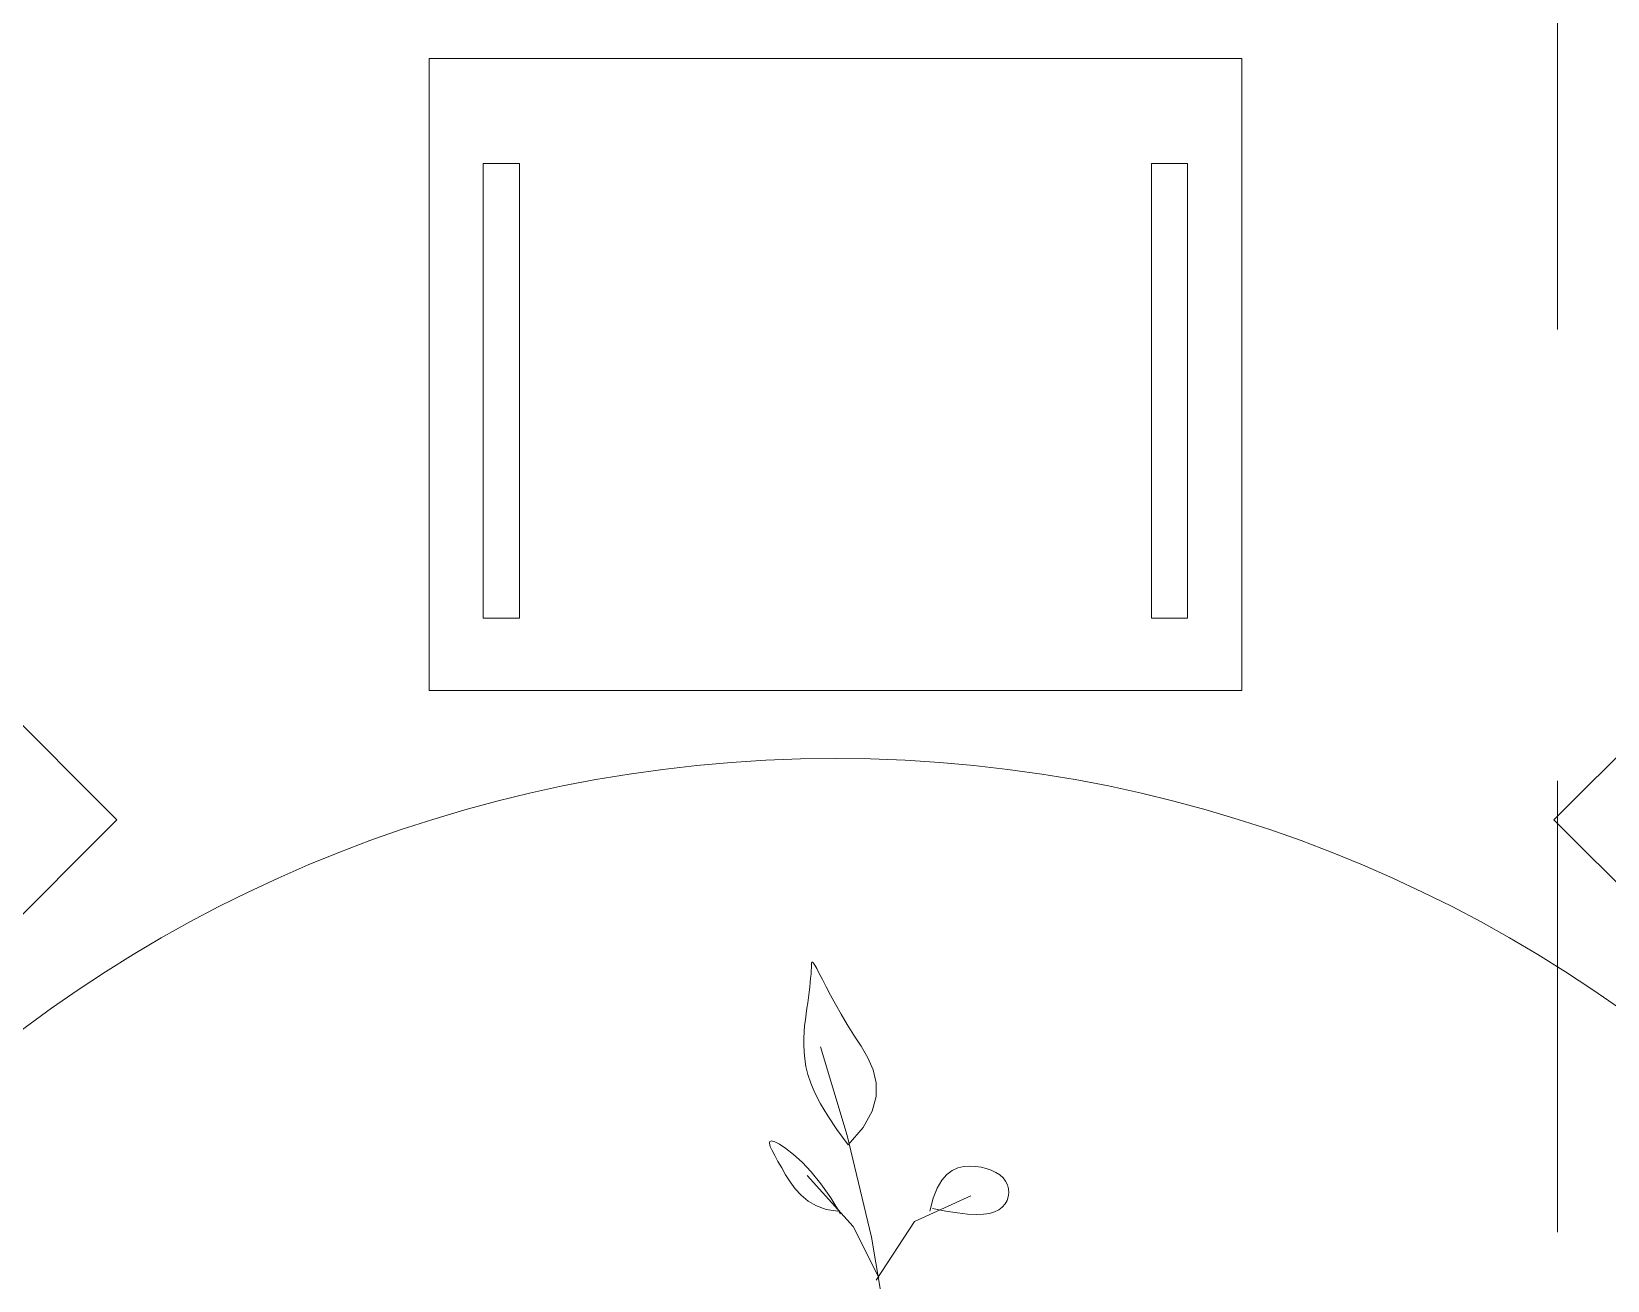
# Model space of a CAD drawing. Header units: centimetres. Extents: x -26724 to 60145, y -23645 to 6771.
# Drawn here: x -14928.1 to -14840.8, y 2036.2 to 2105.4 of the extents above; entities that cross this region are included whole.
import ezdxf

# ---------------------------------------------------------------- set-up
doc = ezdxf.new("R2010")
doc.units = ezdxf.units.CM
for name, pattern in [('AUSGEZOGEN', [0]), ('DALEKOVOD_VN', [5, 2.5, -2.5]), ('PUNKT2_S9', [0.35, 0.15, -0.1, 0, -0.1])]:
    doc.linetypes.add(name, pattern=pattern)
doc.layers.add('3.IZGLED 2', color=7, linetype='Continuous', lineweight=9, true_color=0x4a4a4a)
doc.layers.add('Moebel', color=252, linetype='PUNKT2_S9', lineweight=13)

# ---------------------------------------------------------------- blocks, each defined once
blk = doc.blocks.new('ggggt')
at = {"layer": 'Moebel', "color": 91, "linetype": 'AUSGEZOGEN', "lineweight": 18, "transparency": 33554687}
for p, q in [((1566.542, 2053.365, 13.5), (1566.549, 2053.537, 13.5)), ((1566.549, 2053.537, 13.5), (1566.554, 2053.678, 13.5)), ((1566.554, 2053.678, 13.5), (1566.563, 2053.781, 13.5)), ((1566.563, 2053.781, 13.5), (1566.581, 2053.839, 13.5)), ((1566.581, 2053.839, 13.5), (1566.613, 2053.845, 13.5)), ((1566.613, 2053.845, 13.5), (1566.665, 2053.793, 13.5)), ((1566.665, 2053.793, 13.5), (1566.742, 2053.674, 13.5)), ((1566.742, 2053.674, 13.5), (1566.849, 2053.483, 13.5)), ((1566.849, 2053.483, 13.5), (1566.99, 2053.215, 13.5)), ((1566.459, 2052.451, 13.5), (1566.488, 2052.708, 13.5)), ((1566.488, 2052.708, 13.5), (1566.511, 2052.948, 13.5)), ((1566.511, 2052.948, 13.5), (1566.53, 2053.167, 13.5)), ((1566.53, 2053.167, 13.5), (1566.542, 2053.365, 13.5)), ((1566.99, 2053.215, 13.5), (1567.166, 2052.875, 13.5)), ((1567.166, 2052.875, 13.5), (1567.375, 2052.472, 13.5)), ((1566.348, 2051.595, 13.5), (1566.388, 2051.892, 13.5)), ((1566.388, 2051.892, 13.5), (1566.425, 2052.178, 13.5)), ((1566.425, 2052.178, 13.5), (1566.459, 2052.451, 13.5)), ((1567.375, 2052.472, 13.5), (1567.618, 2052.014, 13.5)), ((1567.618, 2052.014, 13.5), (1567.894, 2051.509, 13.5)), ((1566.216, 2050.655, 13.5), (1566.259, 2050.977, 13.5)), ((1566.259, 2050.977, 13.5), (1566.304, 2051.29, 13.5)), ((1566.304, 2051.29, 13.5), (1566.348, 2051.595, 13.5)), ((1567.894, 2051.509, 13.5), (1568.201, 2050.966, 13.5)), ((1568.201, 2050.966, 13.5), (1568.54, 2050.391, 13.5)), ((1566.129, 2049.63, 13.5), (1566.147, 2049.984, 13.5)), ((1566.147, 2049.984, 13.5), (1566.177, 2050.325, 13.5)), ((1566.177, 2050.325, 13.5), (1566.216, 2050.655, 13.5)), ((1568.54, 2050.391, 13.5), (1568.909, 2049.795, 13.5)), ((1566.127, 2049.263, 13.5), (1566.129, 2049.63, 13.5)), ((1566.144, 2048.882, 13.5), (1566.127, 2049.263, 13.5)), ((1568.537, 2044.235, 13.5), (1567.049, 2049.151, 13.5)), ((1568.909, 2049.795, 13.5), (1569.299, 2049.181, 13.5)), ((1569.299, 2049.181, 13.5), (1569.669, 2048.543, 13.5)), ((1566.184, 2048.484, 13.5), (1566.144, 2048.882, 13.5)), ((1566.252, 2048.066, 13.5), (1566.184, 2048.484, 13.5)), ((1569.669, 2048.543, 13.5), (1569.966, 2047.873, 13.5)), ((1566.36, 2047.62, 13.5), (1566.252, 2048.066, 13.5)), ((1566.521, 2047.134, 13.5), (1566.36, 2047.62, 13.5)), ((1569.966, 2047.873, 13.5), (1570.14, 2047.162, 13.5)), ((1566.748, 2046.598, 13.5), (1566.521, 2047.134, 13.5)), ((1567.055, 2045.999, 13.5), (1566.748, 2046.598, 13.5)), ((1570.14, 2047.162, 13.5), (1570.14, 2046.4, 13.5)), ((1567.455, 2045.328, 13.5), (1567.055, 2045.999, 13.5)), ((1569.915, 2045.579, 13.5), (1569.414, 2044.69, 13.5)), ((1570.14, 2046.4, 13.5), (1569.915, 2045.579, 13.5)), ((1567.96, 2044.573, 13.5), (1567.455, 2045.328, 13.5)), ((1564.227, 2043.807, 13.5), (1564.245, 2043.913, 13.5)), ((1564.245, 2043.913, 13.5), (1564.339, 2043.945, 13.5)), ((1564.339, 2043.945, 13.5), (1564.518, 2043.896, 13.5)), ((1564.518, 2043.896, 13.5), (1564.789, 2043.758, 13.5)), ((1568.585, 2043.723, 13.5), (1567.96, 2044.573, 13.5)), ((1569.881, 2038.609, 13.5), (1568.537, 2044.235, 13.5)), ((1569.414, 2044.69, 13.5), (1568.585, 2043.723, 13.5)), ((1564.275, 2043.635, 13.5), (1564.227, 2043.807, 13.5)), ((1564.376, 2043.405, 13.5), (1564.275, 2043.635, 13.5)), ((1564.522, 2043.125, 13.5), (1564.376, 2043.405, 13.5)), ((1564.702, 2042.803, 13.5), (1564.522, 2043.125, 13.5)), ((1564.789, 2043.758, 13.5), (1565.142, 2043.526, 13.5)), ((1565.142, 2043.526, 13.5), (1565.561, 2043.195, 13.5)), ((1565.561, 2043.195, 13.5), (1566.033, 2042.761, 13.5)), ((1568.585, 2043.723, 13.5), (1568.585, 2043.723, 13.5)), ((1564.906, 2042.446, 13.5), (1564.702, 2042.803, 13.5)), ((1565.126, 2042.064, 13.5), (1564.906, 2042.446, 13.5)), ((1566.033, 2042.761, 13.5), (1566.544, 2042.219, 13.5)), ((1566.544, 2042.219, 13.5), (1567.077, 2041.565, 13.5)), ((1574.05, 2042.084, 13.5), (1574.352, 2042.304, 13.5)), ((1574.352, 2042.304, 13.5), (1574.668, 2042.442, 13.5)), ((1574.668, 2042.442, 13.5), (1574.992, 2042.514, 13.5)), ((1574.992, 2042.514, 13.5), (1575.316, 2042.538, 13.5)), ((1575.316, 2042.538, 13.5), (1575.635, 2042.527, 13.5)), ((1575.635, 2042.527, 13.5), (1575.944, 2042.485, 13.5)), ((1575.944, 2042.485, 13.5), (1576.238, 2042.416, 13.5)), ((1576.238, 2042.416, 13.5), (1576.511, 2042.319, 13.5)), ((1576.511, 2042.319, 13.5), (1576.76, 2042.198, 13.5)), ((1576.76, 2042.198, 13.5), (1576.978, 2042.053, 13.5)), ((1565.371, 2041.673, 13.5), (1565.126, 2042.064, 13.5)), ((1565.653, 2041.288, 13.5), (1565.371, 2041.673, 13.5)), ((1565.983, 2040.926, 13.5), (1565.653, 2041.288, 13.5)), ((1568.864, 2039.196, 13.5), (1566.32, 2042.023, 13.5)), ((1567.077, 2041.565, 13.5), (1567.62, 2040.795, 13.5)), ((1573.291, 2040.764, 13.5), (1573.513, 2041.331, 13.5)), ((1573.513, 2041.331, 13.5), (1573.768, 2041.765, 13.5)), ((1573.768, 2041.765, 13.5), (1574.05, 2042.084, 13.5)), ((1576.978, 2042.053, 13.5), (1577.163, 2041.888, 13.5)), ((1577.163, 2041.888, 13.5), (1577.308, 2041.702, 13.5)), ((1577.308, 2041.702, 13.5), (1577.409, 2041.5, 13.5)), ((1577.409, 2041.5, 13.5), (1577.467, 2041.286, 13.5)), ((1577.467, 2041.286, 13.5), (1577.482, 2041.068, 13.5)), ((1566.373, 2040.604, 13.5), (1565.983, 2040.926, 13.5)), ((1566.834, 2040.339, 13.5), (1566.373, 2040.604, 13.5)), ((1567.62, 2040.795, 13.5), (1568.157, 2039.902, 13.5)), ((1572.26, 2039.482, 13.5), (1575.374, 2040.899, 13.5)), ((1573.109, 2040.048, 13.5), (1573.291, 2040.764, 13.5)), ((1577.274, 2040.446, 13.5), (1577.121, 2040.27, 13.5)), ((1577.385, 2040.641, 13.5), (1577.274, 2040.446, 13.5)), ((1577.454, 2040.851, 13.5), (1577.385, 2040.641, 13.5)), ((1577.482, 2041.068, 13.5), (1577.454, 2040.851, 13.5)), ((1567.378, 2040.147, 13.5), (1566.834, 2040.339, 13.5)), ((1568.016, 2040.044, 13.5), (1567.378, 2040.147, 13.5)), ((1570.135, 2036.226, 13.5), (1572.26, 2039.482, 13.5)), ((1573.995, 2040.051, 13.5), (1573.251, 2040.19, 13.5)), ((1574.641, 2039.951, 13.5), (1573.995, 2040.051, 13.5)), ((1575.198, 2039.889, 13.5), (1574.641, 2039.951, 13.5)), ((1575.673, 2039.865, 13.5), (1575.198, 2039.889, 13.5)), ((1576.076, 2039.876, 13.5), (1575.673, 2039.865, 13.5)), ((1576.414, 2039.924, 13.5), (1576.076, 2039.876, 13.5)), ((1576.696, 2040.006, 13.5), (1576.414, 2039.924, 13.5)), ((1576.929, 2040.122, 13.5), (1576.696, 2040.006, 13.5)), ((1577.121, 2040.27, 13.5), (1576.929, 2040.122, 13.5)), ((1570.277, 2036.367, 13.5), (1568.864, 2039.196, 13.5)), ((1570.942, 2032.319, 13.5), (1569.881, 2038.609, 13.5))]:
    blk.add_line(p, q, dxfattribs=at)

msp = doc.modelspace()

# ---------------------------------------------------------------- linework, layer by layer
at = {"layer": '3.IZGLED 2', "linetype": 'DALEKOVOD_VN', "ltscale": 10}
msp.add_line((-14843.599, 2213.889, 13.5), (-14843.599, 1643.889, 13.5), dxfattribs=at)
at = {"layer": '3.IZGLED 2', "transparency": 33554687}
for p, q in [((-14906.089, 2068.889, 13.5), (-14906.089, 2103.889, 13.5)), ((-14906.089, 2103.889, 13.5), (-14861.089, 2103.889, 13.5)), ((-14861.089, 2103.889, 13.5), (-14861.089, 2068.889, 13.5)), ((-14903.089, 2098.077, 13.5), (-14901.089, 2098.077, 13.5)), ((-14903.089, 2098.077, 13.5), (-14903.089, 2072.889, 13.5)), ((-14901.089, 2098.077, 13.5), (-14901.089, 2072.889, 13.5)), ((-14866.089, 2098.077, 13.5), (-14864.089, 2098.077, 13.5)), ((-14866.089, 2098.077, 13.5), (-14866.089, 2072.889, 13.5)), ((-14864.089, 2098.077, 13.5), (-14864.089, 2072.889, 13.5)), ((-14948.125, 2086.477, 13.5), (-14923.376, 2061.728, 13.5)), ((-14843.803, 2061.728, 13.5), (-14819.054, 2086.477, 13.5)), ((-14901.089, 2072.889, 13.5), (-14903.089, 2072.889, 13.5)), ((-14864.089, 2072.889, 13.5), (-14866.089, 2072.889, 13.5)), ((-14861.089, 2068.889, 13.5), (-14906.089, 2068.889, 13.5)), ((-14923.376, 2061.728, 13.5), (-14955.196, 2029.908, 13.5)), ((-14811.983, 2029.908, 13.5), (-14843.803, 2061.728, 13.5))]:
    msp.add_line(p, q, dxfattribs=at)
msp.add_circle((-14883.589, 1990.122, 13.5), 75, dxfattribs=at)

# ---------------------------------------------------------------- block references
at = {"layer": '3.IZGLED 2'}
msp.add_blockref('ggggt', (-16451.473, 0), dxfattribs=at)

doc.saveas('drawing.dxf')
